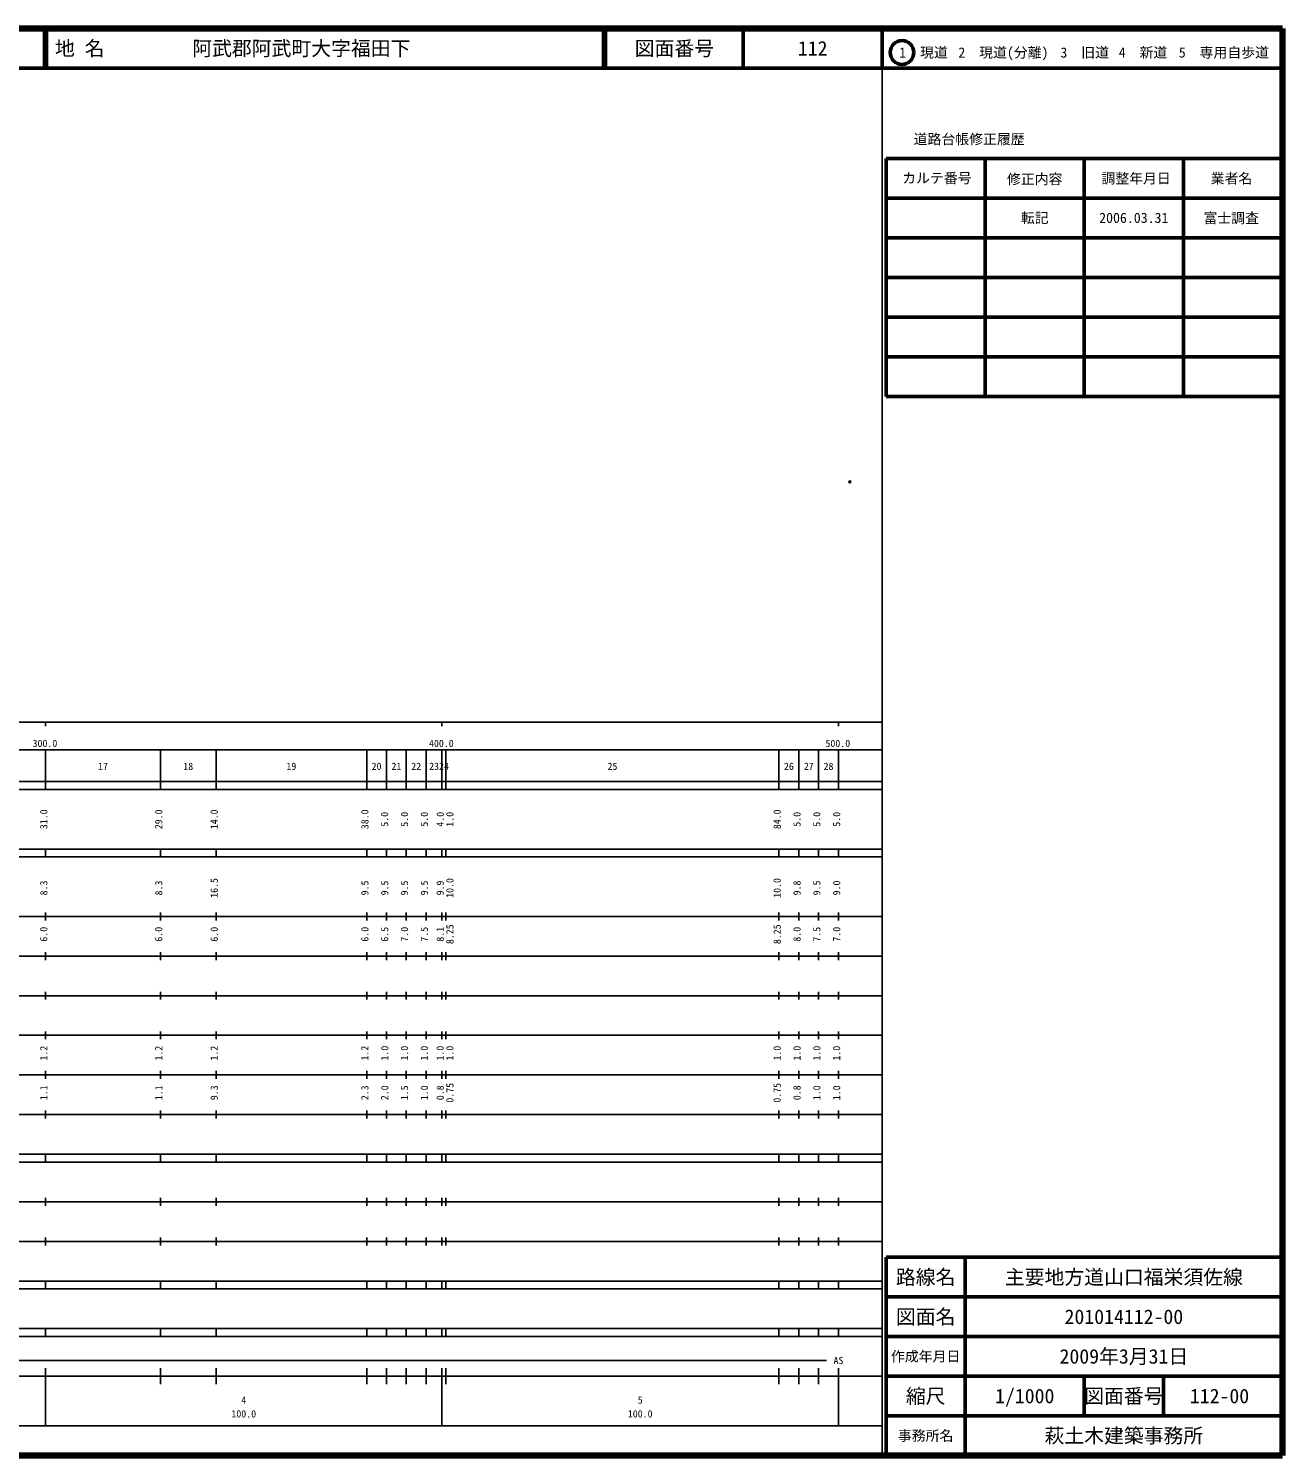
# Model space of a CAD drawing. Units: millimetres on the paper. Extents: x 40 to 680, y 20 to 380.
# Drawn here: x 363.7 to 680, y 20 to 380 of the extents above; entities that cross this region are included whole.
import ezdxf
from ezdxf.enums import TextEntityAlignment as Align

# ---------------------------------------------------------------- set-up
doc = ezdxf.new("R2010")
doc.units = ezdxf.units.MM
doc.header["$PDMODE"] = 32
doc.header["$PDSIZE"] = 0.5
doc.layers.add('M-OTRS', color=6, linetype='Continuous')
doc.layers.add('M-TTL-TXT', color=7, linetype='Continuous')
for name, color, linetype, lineweight in [('M-TTL', 2, 'Continuous', 140), ('M-TTL-BAND', 7, 'Continuous', 25), ('M-TTL-FRAM', 2, 'Continuous', 50), ('M-TTL-LINE', 7, 'Continuous', 50)]:
    doc.layers.add(name, color=color, linetype=linetype, lineweight=lineweight)
doc.styles.add('ＭＳ ゴシック', font='')
doc.styles.get('ＭＳ ゴシック').set_extended_font_data('MS Gothic')

msp = doc.modelspace()

# ---------------------------------------------------------------- linework, layer by layer
at = {"layer": 'M-OTRS'}
msp.add_point((570.886, 265.606), dxfattribs=at)
at = {"layer": 'M-TTL'}
for p, q in [((680, 380), (40, 380)), ((680, 20), (680, 380)), ((40, 20), (680, 20))]:
    msp.add_line(p, q, dxfattribs=at)
at = {"layer": 'M-TTL-BAND'}
for p, q in [((579, 20), (579, 370)), ((40, 205), (579, 205)), ((368, 205), (368, 204)), ((468, 205), (468, 204)), ((568, 205), (568, 204)), ((68, 198), (579, 198)), ((368, 188), (368, 198)), ((397, 188), (397, 198)), ((411, 188), (411, 198)), ((449, 188), (449, 198)), ((454, 188), (454, 198)), ((459, 188), (459, 198)), ((464, 188), (464, 198)), ((468, 188), (468, 198)), ((469, 188), (469, 198)), ((553, 188), (553, 198)), ((558, 188), (558, 198)), ((563, 188), (563, 198)), ((568, 188), (568, 198)), ((40, 190), (579, 190)), ((40, 188), (579, 188)), ((40, 173), (579, 173)), ((368, 171), (368, 173)), ((397, 171), (397, 173)), ((411, 171), (411, 173)), ((449, 171), (449, 173)), ((454, 171), (454, 173)), ((459, 171), (459, 173)), ((464, 171), (464, 173)), ((468, 171), (468, 173)), ((469, 171), (469, 173)), ((553, 171), (553, 173)), ((558, 171), (558, 173)), ((563, 171), (563, 173)), ((568, 171), (568, 173)), ((40, 171), (579, 171)), ((40, 156), (579, 156)), ((368, 155), (368, 157)), ((397, 155), (397, 157)), ((411, 155), (411, 157)), ((449, 155), (449, 157)), ((454, 155), (454, 157)), ((459, 155), (459, 157)), ((464, 155), (464, 157)), ((468, 155), (468, 157)), ((469, 155), (469, 157)), ((553, 155), (553, 157)), ((558, 155), (558, 157)), ((563, 155), (563, 157)), ((568, 155), (568, 157)), ((46, 146), (579, 146)), ((368, 145), (368, 147)), ((397, 145), (397, 147)), ((411, 145), (411, 147)), ((449, 145), (449, 147)), ((454, 145), (454, 147)), ((459, 145), (459, 147)), ((464, 145), (464, 147)), ((468, 145), (468, 147)), ((469, 145), (469, 147)), ((553, 145), (553, 147)), ((558, 145), (558, 147)), ((563, 145), (563, 147)), ((568, 145), (568, 147)), ((368, 135), (368, 137)), ((397, 135), (397, 137)), ((411, 135), (411, 137)), ((449, 135), (449, 137)), ((454, 135), (454, 137)), ((459, 135), (459, 137)), ((464, 135), (464, 137)), ((468, 135), (468, 137)), ((469, 135), (469, 137)), ((553, 135), (553, 137)), ((558, 135), (558, 137)), ((563, 135), (563, 137)), ((568, 135), (568, 137)), ((52, 136), (579, 136)), ((46, 126), (579, 126)), ((368, 125), (368, 127)), ((397, 125), (397, 127)), ((411, 125), (411, 127)), ((449, 125), (449, 127)), ((454, 125), (454, 127)), ((459, 125), (459, 127)), ((464, 125), (464, 127)), ((468, 125), (468, 127)), ((469, 125), (469, 127)), ((553, 125), (553, 127)), ((558, 125), (558, 127)), ((563, 125), (563, 127)), ((568, 125), (568, 127)), ((52, 116), (579, 116)), ((368, 115), (368, 117)), ((397, 115), (397, 117)), ((411, 115), (411, 117)), ((449, 115), (449, 117)), ((454, 115), (454, 117)), ((459, 115), (459, 117)), ((464, 115), (464, 117)), ((468, 115), (468, 117)), ((469, 115), (469, 117)), ((553, 115), (553, 117)), ((558, 115), (558, 117)), ((563, 115), (563, 117)), ((568, 115), (568, 117)), ((46, 106), (579, 106)), ((368, 105), (368, 107)), ((397, 105), (397, 107)), ((411, 105), (411, 107)), ((449, 105), (449, 107)), ((454, 105), (454, 107)), ((459, 105), (459, 107)), ((464, 105), (464, 107)), ((468, 105), (468, 107)), ((469, 105), (469, 107)), ((553, 105), (553, 107)), ((558, 105), (558, 107)), ((563, 105), (563, 107)), ((568, 105), (568, 107)), ((40, 96), (579, 96)), ((40, 94), (579, 94)), ((368, 94), (368, 96)), ((397, 94), (397, 96)), ((411, 94), (411, 96)), ((449, 94), (449, 96)), ((454, 94), (454, 96)), ((459, 94), (459, 96)), ((464, 94), (464, 96)), ((468, 94), (468, 96)), ((469, 94), (469, 96)), ((553, 94), (553, 96)), ((558, 94), (558, 96)), ((563, 94), (563, 96)), ((568, 94), (568, 96)), ((49, 84), (579, 84)), ((368, 83), (368, 85)), ((397, 83), (397, 85)), ((411, 83), (411, 85)), ((449, 83), (449, 85)), ((454, 83), (454, 85)), ((459, 83), (459, 85)), ((464, 83), (464, 85)), ((468, 83), (468, 85)), ((469, 83), (469, 85)), ((553, 83), (553, 85)), ((558, 83), (558, 85)), ((563, 83), (563, 85)), ((568, 83), (568, 85)), ((40, 74), (579, 74)), ((368, 73), (368, 75)), ((397, 73), (397, 75)), ((411, 73), (411, 75)), ((449, 73), (449, 75)), ((454, 73), (454, 75)), ((459, 73), (459, 75)), ((464, 73), (464, 75)), ((468, 73), (468, 75)), ((469, 73), (469, 75)), ((553, 73), (553, 75)), ((558, 73), (558, 75)), ((563, 73), (563, 75)), ((568, 73), (568, 75)), ((40, 64), (579, 64)), ((40, 62), (579, 62)), ((368, 62), (368, 64)), ((397, 62), (397, 64)), ((411, 62), (411, 64)), ((449, 62), (449, 64)), ((454, 62), (454, 64)), ((459, 62), (459, 64)), ((464, 62), (464, 64)), ((468, 62), (468, 64)), ((469, 62), (469, 64)), ((553, 62), (553, 64)), ((558, 62), (558, 64)), ((563, 62), (563, 64)), ((568, 62), (568, 64)), ((40, 52), (579, 52)), ((368, 50), (368, 52)), ((397, 50), (397, 52)), ((411, 50), (411, 52)), ((449, 50), (449, 52)), ((454, 50), (454, 52)), ((459, 50), (459, 52)), ((464, 50), (464, 52)), ((468, 50), (468, 52)), ((469, 50), (469, 52)), ((553, 50), (553, 52)), ((558, 50), (558, 52)), ((563, 50), (563, 52)), ((568, 50), (568, 52)), ((40, 50), (579, 50)), ((71, 44), (565, 44)), ((40, 40), (579, 40)), ((368, 27.5), (368, 42)), ((397, 38), (397, 42)), ((411, 38), (411, 42)), ((449, 38), (449, 42)), ((454, 38), (454, 42)), ((459, 38), (459, 42)), ((464, 38), (464, 42)), ((468, 27.5), (468, 42)), ((469, 38), (469, 42)), ((553, 38), (553, 42)), ((558, 38), (558, 42)), ((563, 38), (563, 42)), ((568, 27.5), (568, 42)), ((68, 27.5), (579, 27.5))]:
    msp.add_line(p, q, dxfattribs=at)
at = {"layer": 'M-TTL-FRAM'}
for p, q in [((580, 347.197), (580, 287.197)), ((580, 347.197), (680, 347.197)), ((580, 287.197), (680, 287.197)), ((680, 70), (580, 70)), ((580, 70), (580, 20))]:
    msp.add_line(p, q, dxfattribs=at)
at = {"layer": 'M-TTL-LINE'}
for p, q in [((367.75, 380), (367.75, 370)), ((368.25, 380), (368.25, 370)), ((508.747, 380), (508.747, 370)), ((509.247, 380), (509.247, 370)), ((543.997, 380), (543.997, 370)), ((579, 380), (579, 370)), ((40, 370), (680, 370)), ((605, 347.197), (605, 287.197)), ((630, 347.197), (630, 287.197)), ((655, 347.197), (655, 287.197)), ((580, 337.197), (680, 337.197)), ((580, 327.197), (680, 327.197)), ((580, 317.197), (680, 317.197)), ((580, 307.197), (680, 307.197)), ((580, 297.197), (680, 297.197)), ((600, 70), (600, 20)), ((680, 60), (580, 60)), ((680, 50), (580, 50)), ((680, 40), (580, 40)), ((630, 40), (630, 30)), ((650, 40), (650, 30)), ((680, 30), (580, 30))]:
    msp.add_line(p, q, dxfattribs=at)
msp.add_circle((584.031, 373.958), 3, dxfattribs=at)

# ---------------------------------------------------------------- texts
at = {"layer": 'M-TTL-BAND', "style": 'ＭＳ ゴシック'}
for s, p in [('300.0', (367.844, 198.195)), ('400.0', (467.844, 198.195)), ('500.0', (567.844, 198.195)), ('17', (382.5, 192.405)), ('18', (404, 192.405)), ('19', (430, 192.405)), ('20', (451.5, 192.405)), ('21', (456.5, 192.405)), ('22', (461.5, 192.405)), ('23', (466, 192.405)), ('24', (468.5, 192.405)), ('25', (511, 192.405)), ('26', (555.5, 192.405)), ('27', (560.5, 192.405)), ('28', (565.5, 192.405)), ('AS', (568, 42.5)), ('4', (418, 32.523)), ('5', (518, 32.523)), ('100.0', (418, 29.033)), ('100.0', (518, 29.033))]:
    msp.add_text(s, height=1.833, dxfattribs=at).set_placement(p, align=Align.BOTTOM_CENTER)
for s, p in [('31.0', (369, 180.5)), ('29.0', (398, 180.5)), ('14.0', (412, 180.5)), ('38.0', (450, 180.5)), ('5.0', (455, 180.5)), ('5.0', (460, 180.5)), ('5.0', (465, 180.5)), ('4.0', (469, 180.5)), ('1.0', (471.449, 180.5)), ('84.0', (554, 180.5)), ('5.0', (559, 180.5)), ('5.0', (564, 180.5)), ('5.0', (569, 180.5)), ('8.3', (369, 163.174)), ('8.3', (398, 163.174)), ('16.5', (412, 163.174)), ('9.5', (450, 163.174)), ('9.5', (455, 163.174)), ('9.5', (460, 163.174)), ('9.5', (465, 163.174)), ('9.9', (469, 163.174)), ('10.0', (471.449, 163.174)), ('10.0', (554, 163.174)), ('9.8', (559, 163.174)), ('9.5', (564, 163.174)), ('9.0', (569, 163.174)), ('6.0', (369, 151.5)), ('6.0', (398, 151.5)), ('6.0', (412, 151.5)), ('6.0', (450, 151.5)), ('6.5', (455, 151.5)), ('7.0', (460, 151.5)), ('7.5', (465, 151.5)), ('8.1', (469, 151.5)), ('8.25', (471.449, 151.5)), ('8.25', (554, 151.5)), ('8.0', (559, 151.5)), ('7.5', (564, 151.5)), ('7.0', (569, 151.5)), ('1.2', (369, 121.5)), ('1.2', (398, 121.5)), ('1.2', (412, 121.5)), ('1.2', (450, 121.5)), ('1.0', (455, 121.5)), ('1.0', (460, 121.5)), ('1.0', (465, 121.5)), ('1.0', (469, 121.5)), ('1.0', (471.449, 121.5)), ('1.0', (554, 121.5)), ('1.0', (559, 121.5)), ('1.0', (564, 121.5)), ('1.0', (569, 121.5)), ('1.1', (369, 111.5)), ('1.1', (398, 111.5)), ('9.3', (412, 111.5)), ('2.3', (450, 111.5)), ('2.0', (455, 111.5)), ('1.5', (460, 111.5)), ('1.0', (465, 111.5)), ('0.8', (469, 111.5)), ('0.75', (471.449, 111.5)), ('0.75', (554, 111.5)), ('0.8', (559, 111.5)), ('1.0', (564, 111.5)), ('1.0', (569, 111.5))]:
    msp.add_text(s, height=1.833, rotation=90, dxfattribs=at).set_placement(p, align=Align.BOTTOM_CENTER)
at = {"layer": 'M-TTL-TXT', "style": 'ＭＳ ゴシック'}
for s, p in [('地 名', (370.38, 375)), ('阿武郡阿武町大字福田下', (405.024, 375))]:
    msp.add_text(s, height=3.666, dxfattribs=at).set_placement(p, align=Align.MIDDLE_LEFT)
for s, height, p in [('図面番号', 3.666, (526.622, 375)), ('112', 3.666, (561.497, 375)), ('1\u3000現道', 2.566, (589.448, 373.958)), ('2\u3000現道(分離)', 2.566, (609.619, 373.958)), ('3\u3000旧道', 2.566, (630.121, 373.958)), ('4\u3000新道', 2.566, (644.824, 373.958)), ('5\u3000専用自歩道', 2.566, (665.228, 373.958)), ('道路台帳修正履歴', 2.566, (600.968, 352.113)), ('カルテ番号', 2.566, (592.839, 342.277)), ('修正内容', 2.566, (617.509, 342.023)), ('調整年月日', 2.566, (643.089, 342.197)), ('業者名', 2.566, (667.134, 342.197)), ('転記', 2.566, (617.5, 332.245)), ('2006.03.31', 2.566, (642.5, 332.245)), ('富士調査', 2.566, (667.077, 332.189)), ('路線名', 3.666, (590, 65)), ('路線名', 3.666, (590, 65)), ('主要地方道山口福栄須佐線', 3.666, (640, 65)), ('図面名', 3.666, (590, 55)), ('図面名', 3.666, (590, 55)), ('201014112-00', 3.666, (640, 55)), ('2009年3月31日', 3.666, (640, 45)), ('作成年月日', 2.566, (590, 45)), ('作成年月日', 2.566, (590, 45)), ('縮尺', 3.666, (590, 35)), ('縮尺', 3.666, (590, 35)), ('1/1000', 3.666, (615, 35)), ('図面番号', 3.666, (640, 35)), ('図面番号', 3.666, (640, 35)), ('112-00', 3.666, (664.125, 35)), ('事務所名', 2.566, (590, 25)), ('事務所名', 2.566, (590, 25)), ('萩土木建築事務所', 3.666, (640, 25))]:
    msp.add_text(s, height=height, dxfattribs=at).set_placement(p, align=Align.MIDDLE_CENTER)

doc.saveas('drawing.dxf')
